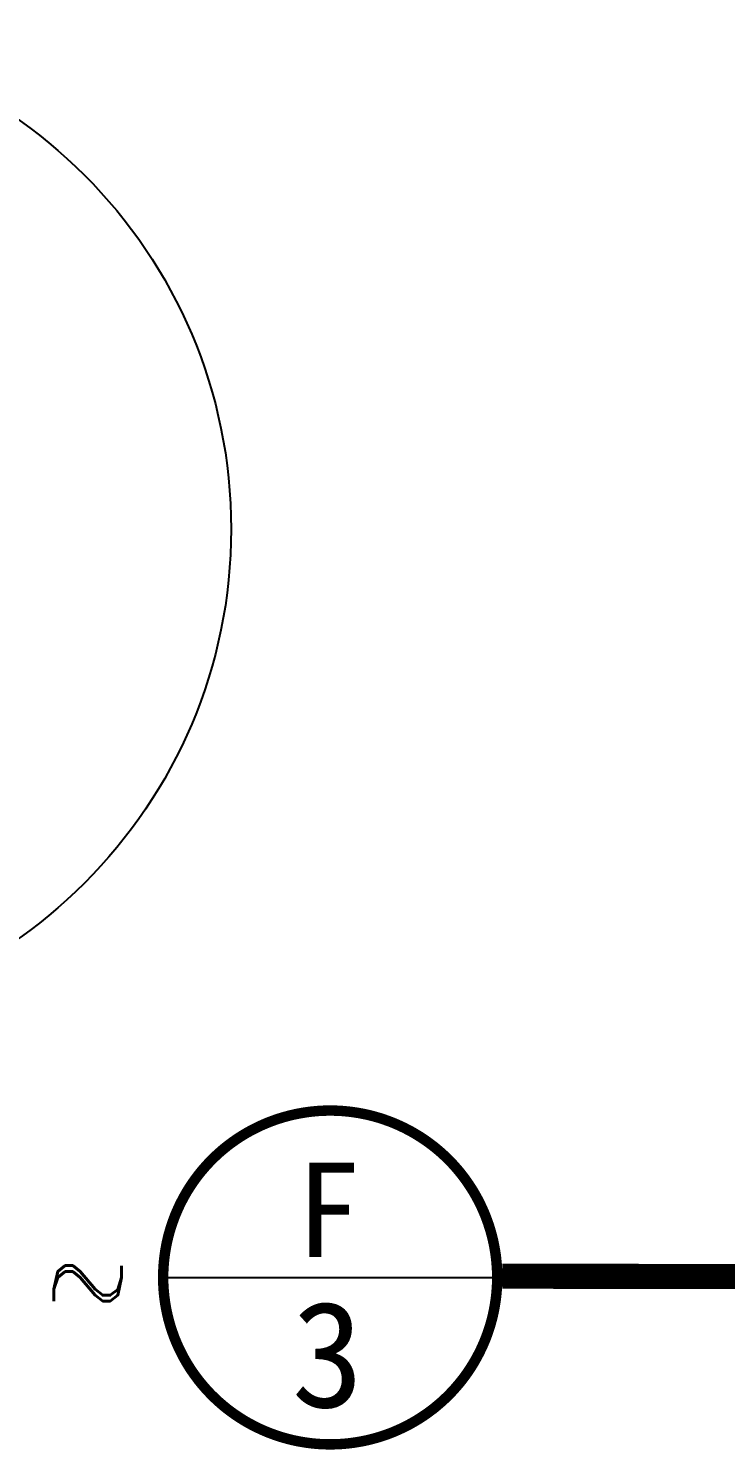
# Model space of a CAD drawing. Extents: x 1885024 to 3176456, y 18406040 to 18858640.
# Drawn here: x 2462400 to 2464070, y 18666671 to 18670077 of the extents above; entities that cross this region are included whole.
import ezdxf

# ---------------------------------------------------------------- set-up
doc = ezdxf.new("R2010")
doc.units = 0
doc.header["$LTSCALE"] = 1000
doc.header["$MEASUREMENT"] = 0
doc.linetypes.add('DASHDOT', pattern=[1, 0.5, -0.25, 0, -0.25])
for name, color, linetype in [('-热水', 6, 'DASHDOT'), ('DIM_SYMB', 165, 'Continuous'), ('PUB_TEXT', 7, 'Continuous'), ('水-标注-出户-消防', 7, 'Continuous')]:
    doc.layers.add(name, color=color, linetype=linetype)
doc.styles.add('_IAEC_DYNINPUT', font='')
doc.styles.add('_TCH_DIM', font='SIMPLEX', dxfattribs={"bigfont": 'GBCBIG'})
doc.styles.get('_IAEC_DYNINPUT').set_extended_font_data('宋体')

# ---------------------------------------------------------------- blocks, each defined once
blk = doc.blocks.new('32555')
at = {"layer": '-热水', "color": 4, "ltscale": 0.5, "const_width": 60}
blk.add_lwpolyline([(7562484.6, 348313.3), (7558866.4, 348314.8)], dxfattribs=at)
at = {"layer": '水-标注-出户-消防', "lineweight": 25}
blk.add_line((7558066.4, 348312), (7558841.4, 348312), dxfattribs=at)
at = {"layer": '水-标注-出户-消防', "lineweight": 0, "extrusion": (0, 0, -1)}
for points in [[(-7558319.6, 348702), (-7558326.4, 348704.3), (-7558327.7, 348678.4), (-7558334.1, 348680.5)], [(-7558326.4, 348704.3), (-7558333.3, 348706.5), (-7558334.1, 348680.5), (-7558340.6, 348682.6)], [(-7558333.3, 348706.5), (-7558340.2, 348708.5), (-7558340.6, 348682.6), (-7558347.1, 348684.5)], [(-7558340.2, 348708.5), (-7558347.1, 348710.4), (-7558347.1, 348684.5), (-7558353.6, 348686.3)], [(-7558347.1, 348710.4), (-7558354.1, 348712.2), (-7558353.6, 348686.3), (-7558360.1, 348688)], [(-7558354.1, 348712.2), (-7558361.1, 348713.9), (-7558360.1, 348688), (-7558366.7, 348689.6)], [(-7558361.1, 348713.9), (-7558368.1, 348715.5), (-7558366.7, 348689.6), (-7558373.3, 348691)], [(-7558368.1, 348715.5), (-7558375.2, 348716.9), (-7558373.3, 348691), (-7558380, 348692.4)], [(-7558375.2, 348716.9), (-7558382.3, 348718.2), (-7558380, 348692.4), (-7558386.6, 348693.6)], [(-7558382.3, 348718.2), (-7558389.4, 348719.4), (-7558386.6, 348693.6), (-7558393.3, 348694.7)], [(-7558389.4, 348719.4), (-7558396.5, 348720.5), (-7558393.3, 348694.7), (-7558400, 348695.7)], [(-7558396.5, 348720.5), (-7558403.6, 348721.4), (-7558400, 348695.7), (-7558406.7, 348696.6)], [(-7558403.6, 348721.4), (-7558410.8, 348722.2), (-7558406.7, 348696.6), (-7558413.4, 348697.4)], [(-7558410.8, 348722.2), (-7558417.9, 348722.9), (-7558413.4, 348697.4), (-7558420.1, 348698)], [(-7558417.9, 348722.9), (-7558425.1, 348723.5), (-7558420.1, 348698), (-7558426.9, 348698.6)], [(-7558425.1, 348723.5), (-7558432.3, 348723.9), (-7558426.9, 348698.6), (-7558433.6, 348699)], [(-7558432.3, 348723.9), (-7558439.5, 348724.3), (-7558433.6, 348699), (-7558440.4, 348699.3)], [(-7558439.5, 348724.3), (-7558446.7, 348724.4), (-7558440.4, 348699.3), (-7558447.1, 348699.4)], [(-7558446.7, 348724.4), (-7558453.9, 348724.5), (-7558447.1, 348699.4), (-7558453.9, 348699.5)], [(-7558241.4, 348665.6), (-7558247.6, 348669.2), (-7558254.3, 348644.2), (-7558260.1, 348647.6)], [(-7558247.6, 348669.2), (-7558253.9, 348672.8), (-7558260.1, 348647.6), (-7558266, 348650.9)], [(-7558253.9, 348672.8), (-7558260.2, 348676.2), (-7558266, 348650.9), (-7558272, 348654.1)], [(-7558260.2, 348676.2), (-7558266.6, 348679.5), (-7558272, 348654.1), (-7558278, 348657.3)], [(-7558266.6, 348679.5), (-7558273.1, 348682.8), (-7558278, 348657.3), (-7558284, 348660.3)], [(-7558273.1, 348682.8), (-7558279.6, 348685.9), (-7558284, 348660.3), (-7558290.1, 348663.2)], [(-7558279.6, 348685.9), (-7558286.1, 348688.8), (-7558290.1, 348663.2), (-7558296.3, 348666)], [(-7558286.1, 348688.8), (-7558292.7, 348691.7), (-7558296.3, 348666), (-7558302.5, 348668.7)], [(-7558292.7, 348691.7), (-7558299.4, 348694.5), (-7558302.5, 348668.7), (-7558308.7, 348671.3)], [(-7558299.4, 348694.5), (-7558306.1, 348697.1), (-7558308.7, 348671.3), (-7558315, 348673.8)], [(-7558306.1, 348697.1), (-7558312.8, 348699.6), (-7558315, 348673.8), (-7558321.4, 348676.1)], [(-7558312.8, 348699.6), (-7558319.6, 348702), (-7558321.4, 348676.1), (-7558327.7, 348678.4)], [(-7558194.3, 348632.6), (-7558199.9, 348637.1), (-7558210, 348613.1), (-7558215.3, 348617.4)], [(-7558199.9, 348637.1), (-7558205.6, 348641.4), (-7558215.3, 348617.4), (-7558220.7, 348621.5)], [(-7558205.6, 348641.4), (-7558211.4, 348645.7), (-7558220.7, 348621.5), (-7558226.1, 348625.5)], [(-7558211.4, 348645.7), (-7558217.3, 348649.9), (-7558226.1, 348625.5), (-7558231.6, 348629.4)], [(-7558217.3, 348649.9), (-7558223.2, 348654), (-7558231.6, 348629.4), (-7558237.2, 348633.3)], [(-7558223.2, 348654), (-7558229.2, 348658), (-7558237.2, 348633.3), (-7558242.8, 348637)], [(-7558229.2, 348658), (-7558235.3, 348661.8), (-7558242.8, 348637), (-7558248.5, 348640.6)], [(-7558235.3, 348661.8), (-7558241.4, 348665.6), (-7558248.5, 348640.6), (-7558254.3, 348644.2)], [(-7558162.2, 348603.7), (-7558167.3, 348608.7), (-7558179.9, 348586), (-7558184.7, 348590.7)], [(-7558167.3, 348608.7), (-7558172.6, 348613.7), (-7558184.7, 348590.7), (-7558189.6, 348595.4)], [(-7558172.6, 348613.7), (-7558177.9, 348618.5), (-7558189.6, 348595.4), (-7558194.6, 348600)], [(-7558177.9, 348618.5), (-7558183.3, 348623.3), (-7558194.6, 348600), (-7558199.7, 348604.5)], [(-7558183.3, 348623.3), (-7558188.7, 348628), (-7558199.7, 348604.5), (-7558204.8, 348608.8)], [(-7558188.7, 348628), (-7558194.3, 348632.6), (-7558204.8, 348608.8), (-7558210, 348613.1)], [(-7558041.5, 348304.8), (-7558041.4, 348312), (-7558066.5, 348305.2), (-7558066.4, 348312)], [(-7558041.6, 348297.6), (-7558041.5, 348304.8), (-7558066.6, 348298.5), (-7558066.5, 348305.2)], [(-7558042, 348290.4), (-7558041.6, 348297.6), (-7558066.9, 348291.7), (-7558066.6, 348298.5)], [(-7558866.1, 348297.6), (-7558865.8, 348290.4), (-7558841.2, 348298.5), (-7558840.9, 348291.7)], [(-7558866.3, 348304.8), (-7558866.1, 348297.6), (-7558841.3, 348305.2), (-7558841.2, 348298.5)], [(-7558866.4, 348312), (-7558866.3, 348304.8), (-7558841.4, 348312), (-7558841.3, 348305.2)], [(-7558042.4, 348283.2), (-7558042, 348290.4), (-7558067.3, 348285), (-7558066.9, 348291.7)], [(-7558043, 348276.1), (-7558042.4, 348283.2), (-7558067.9, 348278.2), (-7558067.3, 348285)], [(-7558043.7, 348268.9), (-7558043, 348276.1), (-7558068.5, 348271.5), (-7558067.9, 348278.2)], [(-7558044.5, 348261.7), (-7558043.7, 348268.9), (-7558069.3, 348264.8), (-7558068.5, 348271.5)], [(-7558045.4, 348254.6), (-7558044.5, 348261.7), (-7558070.2, 348258.1), (-7558069.3, 348264.8)], [(-7558863.3, 348261.7), (-7558862.4, 348254.6), (-7558838.5, 348264.8), (-7558837.6, 348258.1)], [(-7558864.1, 348268.9), (-7558863.3, 348261.7), (-7558839.3, 348271.5), (-7558838.5, 348264.8)], [(-7558864.8, 348276.1), (-7558864.1, 348268.9), (-7558839.9, 348278.2), (-7558839.3, 348271.5)], [(-7558865.4, 348283.2), (-7558864.8, 348276.1), (-7558840.4, 348285), (-7558839.9, 348278.2)], [(-7558865.8, 348290.4), (-7558865.4, 348283.2), (-7558840.9, 348291.7), (-7558840.4, 348285)], [(-7558046.5, 348247.5), (-7558045.4, 348254.6), (-7558071.2, 348251.4), (-7558070.2, 348258.1)], [(-7558047.7, 348240.4), (-7558046.5, 348247.5), (-7558072.3, 348244.7), (-7558071.2, 348251.4)], [(-7558049, 348233.3), (-7558047.7, 348240.4), (-7558073.5, 348238.1), (-7558072.3, 348244.7)], [(-7558050.4, 348226.2), (-7558049, 348233.3), (-7558074.9, 348231.4), (-7558073.5, 348238.1)], [(-7558052, 348219.2), (-7558050.4, 348226.2), (-7558076.3, 348224.8), (-7558074.9, 348231.4)], [(-7558857.4, 348226.2), (-7558855.8, 348219.2), (-7558832.9, 348231.4), (-7558831.5, 348224.8)], [(-7558858.8, 348233.3), (-7558857.4, 348226.2), (-7558834.3, 348238.1), (-7558832.9, 348231.4)], [(-7558860.1, 348240.4), (-7558858.8, 348233.3), (-7558835.5, 348244.7), (-7558834.3, 348238.1)], [(-7558861.3, 348247.5), (-7558860.1, 348240.4), (-7558836.6, 348251.4), (-7558835.5, 348244.7)], [(-7558862.4, 348254.6), (-7558861.3, 348247.5), (-7558837.6, 348258.1), (-7558836.6, 348251.4)], [(-7558053.6, 348212.2), (-7558052, 348219.2), (-7558077.9, 348218.3), (-7558076.3, 348224.8)], [(-7558055.4, 348205.2), (-7558053.6, 348212.2), (-7558079.6, 348211.7), (-7558077.9, 348218.3)], [(-7558057.4, 348198.3), (-7558055.4, 348205.2), (-7558081.4, 348205.2), (-7558079.6, 348211.7)], [(-7558059.4, 348191.4), (-7558057.4, 348198.3), (-7558083.3, 348198.7), (-7558081.4, 348205.2)], [(-7558061.6, 348184.5), (-7558059.4, 348191.4), (-7558085.4, 348192.3), (-7558083.3, 348198.7)], [(-7558063.9, 348177.7), (-7558061.6, 348184.5), (-7558087.5, 348185.8), (-7558085.4, 348192.3)], [(-7558846.2, 348184.5), (-7558843.9, 348177.7), (-7558822.4, 348192.3), (-7558820.3, 348185.8)], [(-7558848.4, 348191.4), (-7558846.2, 348184.5), (-7558824.5, 348198.7), (-7558822.4, 348192.3)], [(-7558850.4, 348198.3), (-7558848.4, 348191.4), (-7558826.4, 348205.2), (-7558824.5, 348198.7)], [(-7558852.3, 348205.2), (-7558850.4, 348198.3), (-7558828.2, 348211.7), (-7558826.4, 348205.2)], [(-7558854.1, 348212.2), (-7558852.3, 348205.2), (-7558829.9, 348218.3), (-7558828.2, 348211.7)], [(-7558855.8, 348219.2), (-7558854.1, 348212.2), (-7558831.5, 348224.8), (-7558829.9, 348218.3)], [(-7558066.3, 348170.9), (-7558063.9, 348177.7), (-7558089.8, 348179.5), (-7558087.5, 348185.8)], [(-7558068.8, 348164.2), (-7558066.3, 348170.9), (-7558092.1, 348173.1), (-7558089.8, 348179.5)], [(-7558071.4, 348157.5), (-7558068.8, 348164.2), (-7558094.6, 348166.8), (-7558092.1, 348173.1)], [(-7558074.2, 348150.8), (-7558071.4, 348157.5), (-7558097.2, 348160.6), (-7558094.6, 348166.8)], [(-7558077.1, 348144.2), (-7558074.2, 348150.8), (-7558099.9, 348154.4), (-7558097.2, 348160.6)], [(-7558833.6, 348150.8), (-7558830.7, 348144.2), (-7558810.6, 348160.6), (-7558807.9, 348154.4)], [(-7558836.4, 348157.5), (-7558833.6, 348150.8), (-7558813.2, 348166.8), (-7558810.6, 348160.6)], [(-7558839, 348164.2), (-7558836.4, 348157.5), (-7558815.7, 348173.1), (-7558813.2, 348166.8)], [(-7558841.5, 348170.9), (-7558839, 348164.2), (-7558818, 348179.5), (-7558815.7, 348173.1)], [(-7558843.9, 348177.7), (-7558841.5, 348170.9), (-7558820.3, 348185.8), (-7558818, 348179.5)], [(-7558080, 348137.7), (-7558077.1, 348144.2), (-7558102.7, 348148.2), (-7558099.9, 348154.4)], [(-7558083.1, 348131.2), (-7558080, 348137.7), (-7558105.6, 348142.1), (-7558102.7, 348148.2)], [(-7558086.4, 348124.7), (-7558083.1, 348131.2), (-7558108.6, 348136.1), (-7558105.6, 348142.1)], [(-7558089.7, 348118.3), (-7558086.4, 348124.7), (-7558111.8, 348130.1), (-7558108.6, 348136.1)], [(-7558093.1, 348112), (-7558089.7, 348118.3), (-7558115, 348124.1), (-7558111.8, 348130.1)], [(-7558096.7, 348105.8), (-7558093.1, 348112), (-7558118.3, 348118.3), (-7558115, 348124.1)], [(-7558814.7, 348112), (-7558811.1, 348105.8), (-7558792.8, 348124.1), (-7558789.5, 348118.3)], [(-7558818.1, 348118.3), (-7558814.7, 348112), (-7558796, 348130.1), (-7558792.8, 348124.1)], [(-7558821.4, 348124.7), (-7558818.1, 348118.3), (-7558799.2, 348136.1), (-7558796, 348130.1)], [(-7558824.6, 348131.2), (-7558821.4, 348124.7), (-7558802.2, 348142.1), (-7558799.2, 348136.1)], [(-7558827.7, 348137.7), (-7558824.6, 348131.2), (-7558805.1, 348148.2), (-7558802.2, 348142.1)], [(-7558830.7, 348144.2), (-7558827.7, 348137.7), (-7558807.9, 348154.4), (-7558805.1, 348148.2)], [(-7558100.3, 348099.5), (-7558096.7, 348105.8), (-7558121.7, 348112.4), (-7558118.3, 348118.3)], [(-7558104.1, 348093.4), (-7558100.3, 348099.5), (-7558125.3, 348106.7), (-7558121.7, 348112.4)], [(-7558107.9, 348087.3), (-7558104.1, 348093.4), (-7558128.9, 348101), (-7558125.3, 348106.7)], [(-7558111.9, 348081.3), (-7558107.9, 348087.3), (-7558132.6, 348095.3), (-7558128.9, 348101)], [(-7558116, 348075.4), (-7558111.9, 348081.3), (-7558136.5, 348089.7), (-7558132.6, 348095.3)], [(-7558120.2, 348069.5), (-7558116, 348075.4), (-7558140.4, 348084.2), (-7558136.5, 348089.7)], [(-7558791.8, 348075.4), (-7558787.6, 348069.5), (-7558771.3, 348089.7), (-7558767.4, 348084.2)], [(-7558795.9, 348081.3), (-7558791.8, 348075.4), (-7558775.1, 348095.3), (-7558771.3, 348089.7)], [(-7558799.8, 348087.3), (-7558795.9, 348081.3), (-7558778.9, 348101), (-7558775.1, 348095.3)], [(-7558803.7, 348093.4), (-7558799.8, 348087.3), (-7558782.5, 348106.7), (-7558778.9, 348101)], [(-7558807.5, 348099.5), (-7558803.7, 348093.4), (-7558786, 348112.4), (-7558782.5, 348106.7)], [(-7558811.1, 348105.8), (-7558807.5, 348099.5), (-7558789.5, 348118.3), (-7558786, 348112.4)], [(-7558124.5, 348063.8), (-7558120.2, 348069.5), (-7558144.4, 348078.8), (-7558140.4, 348084.2)], [(-7558128.8, 348058), (-7558124.5, 348063.8), (-7558148.5, 348073.4), (-7558144.4, 348078.8)], [(-7558133.3, 348052.4), (-7558128.8, 348058), (-7558152.7, 348068.1), (-7558148.5, 348073.4)], [(-7558137.9, 348046.9), (-7558133.3, 348052.4), (-7558157.1, 348062.9), (-7558152.7, 348068.1)], [(-7558142.6, 348041.4), (-7558137.9, 348046.9), (-7558161.4, 348057.8), (-7558157.1, 348062.9)], [(-7558147.3, 348036), (-7558142.6, 348041.4), (-7558165.9, 348052.7), (-7558161.4, 348057.8)], [(-7558765.2, 348041.4), (-7558760.4, 348036), (-7558746.3, 348057.8), (-7558741.9, 348052.7)], [(-7558769.9, 348046.9), (-7558765.2, 348041.4), (-7558750.7, 348062.9), (-7558746.3, 348057.8)], [(-7558774.5, 348052.4), (-7558769.9, 348046.9), (-7558755, 348068.1), (-7558750.7, 348062.9)], [(-7558778.9, 348058), (-7558774.5, 348052.4), (-7558759.2, 348073.4), (-7558755, 348068.1)], [(-7558783.3, 348063.8), (-7558778.9, 348058), (-7558763.4, 348078.8), (-7558759.2, 348073.4)], [(-7558787.6, 348069.5), (-7558783.3, 348063.8), (-7558767.4, 348084.2), (-7558763.4, 348078.8)], [(-7558152.2, 348030.7), (-7558147.3, 348036), (-7558170.5, 348047.7), (-7558165.9, 348052.7)], [(-7558157.2, 348025.5), (-7558152.2, 348030.7), (-7558175.1, 348042.8), (-7558170.5, 348047.7)], [(-7558162.2, 348020.3), (-7558157.2, 348025.5), (-7558179.9, 348038), (-7558175.1, 348042.8)], [(-7558167.3, 348015.3), (-7558162.2, 348020.3), (-7558184.7, 348033.3), (-7558179.9, 348038)], [(-7558172.6, 348010.3), (-7558167.3, 348015.3), (-7558189.6, 348028.6), (-7558184.7, 348033.3)], [(-7558177.9, 348005.5), (-7558172.6, 348010.3), (-7558194.6, 348024), (-7558189.6, 348028.6)], [(-7558183.3, 348000.7), (-7558177.9, 348005.5), (-7558199.7, 348019.6), (-7558194.6, 348024)], [(-7558750.6, 348025.5), (-7558745.6, 348020.3), (-7558732.6, 348042.8), (-7558727.9, 348038)], [(-7558755.6, 348030.7), (-7558750.6, 348025.5), (-7558737.3, 348047.7), (-7558732.6, 348042.8)], [(-7558760.4, 348036), (-7558755.6, 348030.7), (-7558741.9, 348052.7), (-7558737.3, 348047.7)], [(-7558188.7, 347996), (-7558183.3, 348000.7), (-7558204.8, 348015.2), (-7558199.7, 348019.6)], [(-7558194.3, 347991.4), (-7558188.7, 347996), (-7558210, 348010.9), (-7558204.8, 348015.2)], [(-7558199.9, 347986.9), (-7558194.3, 347991.4), (-7558215.3, 348006.6), (-7558210, 348010.9)], [(-7558205.6, 347982.6), (-7558199.9, 347986.9), (-7558220.7, 348002.5), (-7558215.3, 348006.6)], [(-7558211.4, 347978.3), (-7558205.6, 347982.6), (-7558226.1, 347998.5), (-7558220.7, 348002.5)], [(-7558217.3, 347974.1), (-7558211.4, 347978.3), (-7558231.6, 347994.6), (-7558226.1, 347998.5)], [(-7558223.2, 347970), (-7558217.3, 347974.1), (-7558237.2, 347990.8), (-7558231.6, 347994.6)], [(-7558229.2, 347966.1), (-7558223.2, 347970), (-7558242.8, 347987), (-7558237.2, 347990.8)], [(-7558235.3, 347962.2), (-7558229.2, 347966.1), (-7558248.5, 347983.4), (-7558242.8, 347987)], [(-7558241.4, 347958.4), (-7558235.3, 347962.2), (-7558254.3, 347979.8), (-7558248.5, 347983.4)], [(-7558247.6, 347954.8), (-7558241.4, 347958.4), (-7558260.1, 347976.4), (-7558254.3, 347979.8)], [(-7558253.9, 347951.2), (-7558247.6, 347954.8), (-7558266, 347973.1), (-7558260.1, 347976.4)], [(-7558260.2, 347947.8), (-7558253.9, 347951.2), (-7558272, 347969.9), (-7558266, 347973.1)], [(-7558266.6, 347944.5), (-7558260.2, 347947.8), (-7558278, 347966.7), (-7558272, 347969.9)], [(-7558273.1, 347941.2), (-7558266.6, 347944.5), (-7558284, 347963.7), (-7558278, 347966.7)], [(-7558279.6, 347938.2), (-7558273.1, 347941.2), (-7558290.1, 347960.8), (-7558284, 347963.7)], [(-7558286.1, 347935.2), (-7558279.6, 347938.2), (-7558296.3, 347958), (-7558290.1, 347960.8)], [(-7558292.7, 347932.3), (-7558286.1, 347935.2), (-7558302.5, 347955.3), (-7558296.3, 347958)], [(-7558299.4, 347929.5), (-7558292.7, 347932.3), (-7558308.7, 347952.7), (-7558302.5, 347955.3)], [(-7558306.1, 347926.9), (-7558299.4, 347929.5), (-7558315, 347950.2), (-7558308.7, 347952.7)], [(-7558312.8, 347924.4), (-7558306.1, 347926.9), (-7558321.4, 347947.9), (-7558315, 347950.2)], [(-7558319.6, 347922), (-7558312.8, 347924.4), (-7558327.7, 347945.6), (-7558321.4, 347947.9)], [(-7558326.4, 347919.7), (-7558319.6, 347922), (-7558334.1, 347943.5), (-7558327.7, 347945.6)], [(-7558333.3, 347917.5), (-7558326.4, 347919.7), (-7558340.6, 347941.4), (-7558334.1, 347943.5)], [(-7558340.2, 347915.5), (-7558333.3, 347917.5), (-7558347.1, 347939.5), (-7558340.6, 347941.4)], [(-7558347.1, 347913.6), (-7558340.2, 347915.5), (-7558353.6, 347937.7), (-7558347.1, 347939.5)], [(-7558354.1, 347911.8), (-7558347.1, 347913.6), (-7558360.1, 347936), (-7558353.6, 347937.7)], [(-7558361.1, 347910.1), (-7558354.1, 347911.8), (-7558366.7, 347934.4), (-7558360.1, 347936)], [(-7558368.1, 347908.5), (-7558361.1, 347910.1), (-7558373.3, 347933), (-7558366.7, 347934.4)], [(-7558375.2, 347907.1), (-7558368.1, 347908.5), (-7558380, 347931.6), (-7558373.3, 347933)], [(-7558382.3, 347905.8), (-7558375.2, 347907.1), (-7558386.6, 347930.4), (-7558380, 347931.6)], [(-7558389.4, 347904.6), (-7558382.3, 347905.8), (-7558393.3, 347929.3), (-7558386.6, 347930.4)], [(-7558396.5, 347903.5), (-7558389.4, 347904.6), (-7558400, 347928.3), (-7558393.3, 347929.3)], [(-7558403.6, 347902.6), (-7558396.5, 347903.5), (-7558406.7, 347927.4), (-7558400, 347928.3)], [(-7558410.8, 347901.8), (-7558403.6, 347902.6), (-7558413.4, 347926.6), (-7558406.7, 347927.4)], [(-7558417.9, 347901.1), (-7558410.8, 347901.8), (-7558420.1, 347926), (-7558413.4, 347926.6)], [(-7558425.1, 347900.5), (-7558417.9, 347901.1), (-7558426.9, 347925.4), (-7558420.1, 347926)], [(-7558432.3, 347900.1), (-7558425.1, 347900.5), (-7558433.6, 347925), (-7558426.9, 347925.4)], [(-7558439.5, 347899.8), (-7558432.3, 347900.1), (-7558440.4, 347924.7), (-7558433.6, 347925)], [(-7558446.7, 347899.6), (-7558439.5, 347899.8), (-7558447.1, 347924.6), (-7558440.4, 347924.7)], [(-7558453.9, 347899.5), (-7558446.7, 347899.6), (-7558453.9, 347924.5), (-7558447.1, 347924.6)]]:
    blk.add_solid(points, dxfattribs=at)
at = {"layer": '水-标注-出户-消防', "lineweight": 0}
for points in [[(7558453.9, 348724.5), (7558461.1, 348724.4), (7558453.9, 348699.5), (7558460.7, 348699.4)], [(7558461.1, 348724.4), (7558468.3, 348724.3), (7558460.7, 348699.4), (7558467.4, 348699.3)], [(7558468.3, 348724.3), (7558475.5, 348723.9), (7558467.4, 348699.3), (7558474.2, 348699)], [(7558475.5, 348723.9), (7558482.7, 348723.5), (7558474.2, 348699), (7558480.9, 348698.6)], [(7558482.7, 348723.5), (7558489.8, 348722.9), (7558480.9, 348698.6), (7558487.7, 348698)], [(7558489.8, 348722.9), (7558497, 348722.2), (7558487.7, 348698), (7558494.4, 348697.4)], [(7558497, 348722.2), (7558504.2, 348721.4), (7558494.4, 348697.4), (7558501.1, 348696.6)], [(7558504.2, 348721.4), (7558511.3, 348720.5), (7558501.1, 348696.6), (7558507.8, 348695.7)], [(7558511.3, 348720.5), (7558518.4, 348719.4), (7558507.8, 348695.7), (7558514.5, 348694.7)], [(7558518.4, 348719.4), (7558525.5, 348718.2), (7558514.5, 348694.7), (7558521.2, 348693.6)], [(7558525.5, 348718.2), (7558532.6, 348716.9), (7558521.2, 348693.6), (7558527.8, 348692.4)], [(7558532.6, 348716.9), (7558539.7, 348715.5), (7558527.8, 348692.4), (7558534.5, 348691)], [(7558539.7, 348715.5), (7558546.7, 348713.9), (7558534.5, 348691), (7558541.1, 348689.6)], [(7558546.7, 348713.9), (7558553.7, 348712.2), (7558541.1, 348689.6), (7558547.6, 348688)], [(7558553.7, 348712.2), (7558560.7, 348710.4), (7558547.6, 348688), (7558554.2, 348686.3)], [(7558560.7, 348710.4), (7558567.6, 348708.5), (7558554.2, 348686.3), (7558560.7, 348684.5)], [(7558567.6, 348708.5), (7558574.5, 348706.5), (7558560.7, 348684.5), (7558567.2, 348682.6)], [(7558574.5, 348706.5), (7558581.4, 348704.3), (7558567.2, 348682.6), (7558573.6, 348680.5)], [(7558581.4, 348704.3), (7558588.2, 348702), (7558573.6, 348680.5), (7558580.1, 348678.4)], [(7558588.2, 348702), (7558595, 348699.6), (7558580.1, 348678.4), (7558586.4, 348676.1)], [(7558595, 348699.6), (7558601.7, 348697.1), (7558586.4, 348676.1), (7558592.8, 348673.8)], [(7558601.7, 348697.1), (7558608.4, 348694.5), (7558592.8, 348673.8), (7558599.1, 348671.3)], [(7558608.4, 348694.5), (7558615.1, 348691.7), (7558599.1, 348671.3), (7558605.3, 348668.7)], [(7558615.1, 348691.7), (7558621.7, 348688.8), (7558605.3, 348668.7), (7558611.5, 348666)], [(7558621.7, 348688.8), (7558628.2, 348685.9), (7558611.5, 348666), (7558617.7, 348663.2)], [(7558628.2, 348685.9), (7558634.7, 348682.8), (7558617.7, 348663.2), (7558623.8, 348660.3)], [(7558634.7, 348682.8), (7558641.2, 348679.5), (7558623.8, 348660.3), (7558629.8, 348657.3)], [(7558641.2, 348679.5), (7558647.6, 348676.2), (7558629.8, 348657.3), (7558635.8, 348654.1)], [(7558647.6, 348676.2), (7558653.9, 348672.8), (7558635.8, 348654.1), (7558641.8, 348650.9)], [(7558653.9, 348672.8), (7558660.1, 348669.2), (7558641.8, 348650.9), (7558647.6, 348647.6)], [(7558660.1, 348669.2), (7558666.3, 348665.6), (7558647.6, 348647.6), (7558653.5, 348644.2)], [(7558666.3, 348665.6), (7558672.5, 348661.8), (7558653.5, 348644.2), (7558659.2, 348640.6)], [(7558672.5, 348661.8), (7558678.6, 348658), (7558659.2, 348640.6), (7558664.9, 348637)], [(7558678.6, 348658), (7558684.6, 348654), (7558664.9, 348637), (7558670.6, 348633.3)], [(7558684.6, 348654), (7558690.5, 348649.9), (7558670.6, 348633.3), (7558676.2, 348629.4)], [(7558690.5, 348649.9), (7558696.4, 348645.7), (7558676.2, 348629.4), (7558681.7, 348625.5)], [(7558696.4, 348645.7), (7558702.1, 348641.4), (7558681.7, 348625.5), (7558687.1, 348621.5)], [(7558702.1, 348641.4), (7558707.9, 348637.1), (7558687.1, 348621.5), (7558692.5, 348617.4)], [(7558707.9, 348637.1), (7558713.5, 348632.6), (7558692.5, 348617.4), (7558697.8, 348613.1)], [(7558157.2, 348598.5), (7558162.2, 348603.7), (7558175.1, 348581.2), (7558179.9, 348586)], [(7558713.5, 348632.6), (7558719, 348628), (7558697.8, 348613.1), (7558703, 348608.8)], [(7558719, 348628), (7558724.5, 348623.3), (7558703, 348608.8), (7558708.1, 348604.5)], [(7558724.5, 348623.3), (7558729.9, 348618.5), (7558708.1, 348604.5), (7558713.2, 348600)], [(7558729.9, 348618.5), (7558735.2, 348613.7), (7558713.2, 348600), (7558718.2, 348595.4)], [(7558735.2, 348613.7), (7558740.4, 348608.7), (7558718.2, 348595.4), (7558723.1, 348590.7)], [(7558740.4, 348608.7), (7558745.6, 348603.7), (7558723.1, 348590.7), (7558727.9, 348586)], [(7558745.6, 348603.7), (7558750.6, 348598.5), (7558727.9, 348586), (7558732.6, 348581.2)], [(7558124.5, 348560.3), (7558128.8, 348566), (7558144.4, 348545.2), (7558148.5, 348550.6)], [(7558128.8, 348566), (7558133.3, 348571.6), (7558148.5, 348550.6), (7558152.7, 348555.9)], [(7558133.3, 348571.6), (7558137.9, 348577.2), (7558152.7, 348555.9), (7558157.1, 348561.1)], [(7558137.9, 348577.2), (7558142.6, 348582.6), (7558157.1, 348561.1), (7558161.4, 348566.2)], [(7558142.6, 348582.6), (7558147.3, 348588), (7558161.4, 348566.2), (7558165.9, 348571.3)], [(7558147.3, 348588), (7558152.2, 348593.3), (7558165.9, 348571.3), (7558170.5, 348576.3)], [(7558152.2, 348593.3), (7558157.2, 348598.5), (7558170.5, 348576.3), (7558175.1, 348581.2)], [(7558750.6, 348598.5), (7558755.6, 348593.3), (7558732.6, 348581.2), (7558737.3, 348576.3)], [(7558755.6, 348593.3), (7558760.4, 348588), (7558737.3, 348576.3), (7558741.9, 348571.3)], [(7558760.4, 348588), (7558765.2, 348582.6), (7558741.9, 348571.3), (7558746.3, 348566.2)], [(7558765.2, 348582.6), (7558769.9, 348577.2), (7558746.3, 348566.2), (7558750.7, 348561.1)], [(7558769.9, 348577.2), (7558774.5, 348571.6), (7558750.7, 348561.1), (7558755, 348555.9)], [(7558774.5, 348571.6), (7558778.9, 348566), (7558755, 348555.9), (7558759.2, 348550.6)], [(7558778.9, 348566), (7558783.3, 348560.3), (7558759.2, 348550.6), (7558763.4, 348545.2)], [(7558104.1, 348530.6), (7558107.9, 348536.7), (7558125.3, 348517.3), (7558128.9, 348523)], [(7558107.9, 348536.7), (7558111.9, 348542.7), (7558128.9, 348523), (7558132.6, 348528.7)], [(7558111.9, 348542.7), (7558116, 348548.6), (7558132.6, 348528.7), (7558136.5, 348534.3)], [(7558116, 348548.6), (7558120.2, 348554.5), (7558136.5, 348534.3), (7558140.4, 348539.8)], [(7558120.2, 348554.5), (7558124.5, 348560.3), (7558140.4, 348539.8), (7558144.4, 348545.2)], [(7558783.3, 348560.3), (7558787.6, 348554.5), (7558763.4, 348545.2), (7558767.4, 348539.8)], [(7558787.6, 348554.5), (7558791.8, 348548.6), (7558767.4, 348539.8), (7558771.3, 348534.3)], [(7558791.8, 348548.6), (7558795.9, 348542.7), (7558771.3, 348534.3), (7558775.1, 348528.7)], [(7558795.9, 348542.7), (7558799.8, 348536.7), (7558775.1, 348528.7), (7558778.9, 348523)], [(7558799.8, 348536.7), (7558803.7, 348530.6), (7558778.9, 348523), (7558782.5, 348517.3)], [(7558083.1, 348492.8), (7558086.4, 348499.3), (7558105.6, 348481.9), (7558108.6, 348487.9)], [(7558086.4, 348499.3), (7558089.7, 348505.7), (7558108.6, 348487.9), (7558111.8, 348493.9)], [(7558089.7, 348505.7), (7558093.1, 348512), (7558111.8, 348493.9), (7558115, 348499.9)], [(7558093.1, 348512), (7558096.7, 348518.3), (7558115, 348499.9), (7558118.3, 348505.8)], [(7558096.7, 348518.3), (7558100.3, 348524.5), (7558118.3, 348505.8), (7558121.7, 348511.6)], [(7558100.3, 348524.5), (7558104.1, 348530.6), (7558121.7, 348511.6), (7558125.3, 348517.3)], [(7558803.7, 348530.6), (7558807.5, 348524.5), (7558782.5, 348517.3), (7558786, 348511.6)], [(7558807.5, 348524.5), (7558811.1, 348518.3), (7558786, 348511.6), (7558789.5, 348505.8)], [(7558811.1, 348518.3), (7558814.7, 348512), (7558789.5, 348505.8), (7558792.8, 348499.9)], [(7558814.7, 348512), (7558818.1, 348505.7), (7558792.8, 348499.9), (7558796, 348493.9)], [(7558818.1, 348505.7), (7558821.4, 348499.3), (7558796, 348493.9), (7558799.2, 348487.9)], [(7558821.4, 348499.3), (7558824.6, 348492.8), (7558799.2, 348487.9), (7558802.2, 348481.9)], [(7558068.8, 348459.8), (7558071.4, 348466.5), (7558092.1, 348450.9), (7558094.6, 348457.2)], [(7558071.4, 348466.5), (7558074.2, 348473.2), (7558094.6, 348457.2), (7558097.2, 348463.4)], [(7558074.2, 348473.2), (7558077.1, 348479.8), (7558097.2, 348463.4), (7558099.9, 348469.6)], [(7558077.1, 348479.8), (7558080, 348486.3), (7558099.9, 348469.6), (7558102.7, 348475.8)], [(7558080, 348486.3), (7558083.1, 348492.8), (7558102.7, 348475.8), (7558105.6, 348481.9)], [(7558824.6, 348492.8), (7558827.7, 348486.3), (7558802.2, 348481.9), (7558805.1, 348475.8)], [(7558827.7, 348486.3), (7558830.7, 348479.8), (7558805.1, 348475.8), (7558807.9, 348469.6)], [(7558830.7, 348479.8), (7558833.6, 348473.2), (7558807.9, 348469.6), (7558810.6, 348463.4)], [(7558833.6, 348473.2), (7558836.4, 348466.5), (7558810.6, 348463.4), (7558813.2, 348457.2)], [(7558836.4, 348466.5), (7558839, 348459.8), (7558813.2, 348457.2), (7558815.7, 348450.9)], [(7558057.4, 348425.7), (7558059.4, 348432.6), (7558081.4, 348418.8), (7558083.3, 348425.3)], [(7558059.4, 348432.6), (7558061.6, 348439.5), (7558083.3, 348425.3), (7558085.4, 348431.7)], [(7558061.6, 348439.5), (7558063.9, 348446.3), (7558085.4, 348431.7), (7558087.5, 348438.2)], [(7558063.9, 348446.3), (7558066.3, 348453.1), (7558087.5, 348438.2), (7558089.8, 348444.5)], [(7558066.3, 348453.1), (7558068.8, 348459.8), (7558089.8, 348444.5), (7558092.1, 348450.9)], [(7558839, 348459.8), (7558841.5, 348453.1), (7558815.7, 348450.9), (7558818, 348444.5)], [(7558841.5, 348453.1), (7558843.9, 348446.3), (7558818, 348444.5), (7558820.3, 348438.2)], [(7558843.9, 348446.3), (7558846.2, 348439.5), (7558820.3, 348438.2), (7558822.4, 348431.7)], [(7558846.2, 348439.5), (7558848.4, 348432.6), (7558822.4, 348431.7), (7558824.5, 348425.3)], [(7558848.4, 348432.6), (7558850.4, 348425.7), (7558824.5, 348425.3), (7558826.4, 348418.8)], [(7558049, 348390.7), (7558050.4, 348397.8), (7558073.5, 348385.9), (7558074.9, 348392.6)], [(7558050.4, 348397.8), (7558052, 348404.8), (7558074.9, 348392.6), (7558076.3, 348399.2)], [(7558052, 348404.8), (7558053.6, 348411.8), (7558076.3, 348399.2), (7558077.9, 348405.7)], [(7558053.6, 348411.8), (7558055.4, 348418.8), (7558077.9, 348405.7), (7558079.6, 348412.3)], [(7558055.4, 348418.8), (7558057.4, 348425.7), (7558079.6, 348412.3), (7558081.4, 348418.8)], [(7558850.4, 348425.7), (7558852.3, 348418.8), (7558826.4, 348418.8), (7558828.2, 348412.3)], [(7558852.3, 348418.8), (7558854.1, 348411.8), (7558828.2, 348412.3), (7558829.9, 348405.7)], [(7558854.1, 348411.8), (7558855.8, 348404.8), (7558829.9, 348405.7), (7558831.5, 348399.2)], [(7558855.8, 348404.8), (7558857.4, 348397.8), (7558831.5, 348399.2), (7558832.9, 348392.6)], [(7558857.4, 348397.8), (7558858.8, 348390.7), (7558832.9, 348392.6), (7558834.3, 348385.9)], [(7558043.7, 348355.1), (7558044.5, 348362.3), (7558068.5, 348352.5), (7558069.3, 348359.2)], [(7558044.5, 348362.3), (7558045.4, 348369.4), (7558069.3, 348359.2), (7558070.2, 348365.9)], [(7558045.4, 348369.4), (7558046.5, 348376.5), (7558070.2, 348365.9), (7558071.2, 348372.6)], [(7558046.5, 348376.5), (7558047.7, 348383.6), (7558071.2, 348372.6), (7558072.3, 348379.3)], [(7558047.7, 348383.6), (7558049, 348390.7), (7558072.3, 348379.3), (7558073.5, 348385.9)], [(7558858.8, 348390.7), (7558860.1, 348383.6), (7558834.3, 348385.9), (7558835.5, 348379.3)], [(7558860.1, 348383.6), (7558861.3, 348376.5), (7558835.5, 348379.3), (7558836.6, 348372.6)], [(7558861.3, 348376.5), (7558862.4, 348369.4), (7558836.6, 348372.6), (7558837.6, 348365.9)], [(7558862.4, 348369.4), (7558863.3, 348362.3), (7558837.6, 348365.9), (7558838.5, 348359.2)], [(7558863.3, 348362.3), (7558864.1, 348355.1), (7558838.5, 348359.2), (7558839.3, 348352.5)], [(7558041.6, 348326.4), (7558042, 348333.6), (7558066.6, 348325.5), (7558066.9, 348332.3)], [(7558042, 348333.6), (7558042.4, 348340.8), (7558066.9, 348332.3), (7558067.3, 348339)], [(7558042.4, 348340.8), (7558043, 348348), (7558067.3, 348339), (7558067.9, 348345.8)], [(7558043, 348348), (7558043.7, 348355.1), (7558067.9, 348345.8), (7558068.5, 348352.5)], [(7558864.1, 348355.1), (7558864.8, 348348), (7558839.3, 348352.5), (7558839.9, 348345.8)], [(7558864.8, 348348), (7558865.4, 348340.8), (7558839.9, 348345.8), (7558840.4, 348339)], [(7558865.4, 348340.8), (7558865.8, 348333.6), (7558840.4, 348339), (7558840.9, 348332.3)], [(7558865.8, 348333.6), (7558866.1, 348326.4), (7558840.9, 348332.3), (7558841.2, 348325.5)], [(7558041.4, 348312), (7558041.5, 348319.2), (7558066.4, 348312), (7558066.5, 348318.8)], [(7558041.5, 348319.2), (7558041.6, 348326.4), (7558066.5, 348318.8), (7558066.6, 348325.5)], [(7558866.1, 348326.4), (7558866.3, 348319.2), (7558841.2, 348325.5), (7558841.3, 348318.8)], [(7558866.3, 348319.2), (7558866.4, 348312), (7558841.3, 348318.8), (7558841.4, 348312)], [(7558729.9, 348005.5), (7558724.5, 348000.7), (7558713.2, 348024), (7558708.1, 348019.6)], [(7558735.2, 348010.3), (7558729.9, 348005.5), (7558718.2, 348028.6), (7558713.2, 348024)], [(7558740.4, 348015.3), (7558735.2, 348010.3), (7558723.1, 348033.3), (7558718.2, 348028.6)], [(7558745.6, 348020.3), (7558740.4, 348015.3), (7558727.9, 348038), (7558723.1, 348033.3)], [(7558678.6, 347966.1), (7558672.5, 347962.2), (7558664.9, 347987), (7558659.2, 347983.4)], [(7558684.6, 347970), (7558678.6, 347966.1), (7558670.6, 347990.8), (7558664.9, 347987)], [(7558690.5, 347974.1), (7558684.6, 347970), (7558676.2, 347994.6), (7558670.6, 347990.8)], [(7558696.4, 347978.3), (7558690.5, 347974.1), (7558681.7, 347998.5), (7558676.2, 347994.6)], [(7558702.1, 347982.6), (7558696.4, 347978.3), (7558687.1, 348002.5), (7558681.7, 347998.5)], [(7558707.9, 347986.9), (7558702.1, 347982.6), (7558692.5, 348006.6), (7558687.1, 348002.5)], [(7558713.5, 347991.4), (7558707.9, 347986.9), (7558697.8, 348010.9), (7558692.5, 348006.6)], [(7558719, 347996), (7558713.5, 347991.4), (7558703, 348015.2), (7558697.8, 348010.9)], [(7558724.5, 348000.7), (7558719, 347996), (7558708.1, 348019.6), (7558703, 348015.2)], [(7558615.1, 347932.3), (7558608.4, 347929.5), (7558605.3, 347955.3), (7558599.1, 347952.7)], [(7558621.7, 347935.2), (7558615.1, 347932.3), (7558611.5, 347958), (7558605.3, 347955.3)], [(7558628.2, 347938.2), (7558621.7, 347935.2), (7558617.7, 347960.8), (7558611.5, 347958)], [(7558634.7, 347941.2), (7558628.2, 347938.2), (7558623.8, 347963.7), (7558617.7, 347960.8)], [(7558641.2, 347944.5), (7558634.7, 347941.2), (7558629.8, 347966.7), (7558623.8, 347963.7)], [(7558647.6, 347947.8), (7558641.2, 347944.5), (7558635.8, 347969.9), (7558629.8, 347966.7)], [(7558653.9, 347951.2), (7558647.6, 347947.8), (7558641.8, 347973.1), (7558635.8, 347969.9)], [(7558660.1, 347954.8), (7558653.9, 347951.2), (7558647.6, 347976.4), (7558641.8, 347973.1)], [(7558666.3, 347958.4), (7558660.1, 347954.8), (7558653.5, 347979.8), (7558647.6, 347976.4)], [(7558672.5, 347962.2), (7558666.3, 347958.4), (7558659.2, 347983.4), (7558653.5, 347979.8)], [(7558461.1, 347899.6), (7558453.9, 347899.5), (7558460.7, 347924.6), (7558453.9, 347924.5)], [(7558468.3, 347899.8), (7558461.1, 347899.6), (7558467.4, 347924.7), (7558460.7, 347924.6)], [(7558475.5, 347900.1), (7558468.3, 347899.8), (7558474.2, 347925), (7558467.4, 347924.7)], [(7558482.7, 347900.5), (7558475.5, 347900.1), (7558480.9, 347925.4), (7558474.2, 347925)], [(7558489.8, 347901.1), (7558482.7, 347900.5), (7558487.7, 347926), (7558480.9, 347925.4)], [(7558497, 347901.8), (7558489.8, 347901.1), (7558494.4, 347926.6), (7558487.7, 347926)], [(7558504.2, 347902.6), (7558497, 347901.8), (7558501.1, 347927.4), (7558494.4, 347926.6)], [(7558511.3, 347903.5), (7558504.2, 347902.6), (7558507.8, 347928.3), (7558501.1, 347927.4)], [(7558518.4, 347904.6), (7558511.3, 347903.5), (7558514.5, 347929.3), (7558507.8, 347928.3)], [(7558525.5, 347905.8), (7558518.4, 347904.6), (7558521.2, 347930.4), (7558514.5, 347929.3)], [(7558532.6, 347907.1), (7558525.5, 347905.8), (7558527.8, 347931.6), (7558521.2, 347930.4)], [(7558539.7, 347908.5), (7558532.6, 347907.1), (7558534.5, 347933), (7558527.8, 347931.6)], [(7558546.7, 347910.1), (7558539.7, 347908.5), (7558541.1, 347934.4), (7558534.5, 347933)], [(7558553.7, 347911.8), (7558546.7, 347910.1), (7558547.6, 347936), (7558541.1, 347934.4)], [(7558560.7, 347913.6), (7558553.7, 347911.8), (7558554.2, 347937.7), (7558547.6, 347936)], [(7558567.6, 347915.5), (7558560.7, 347913.6), (7558560.7, 347939.5), (7558554.2, 347937.7)], [(7558574.5, 347917.5), (7558567.6, 347915.5), (7558567.2, 347941.4), (7558560.7, 347939.5)], [(7558581.4, 347919.7), (7558574.5, 347917.5), (7558573.6, 347943.5), (7558567.2, 347941.4)], [(7558588.2, 347922), (7558581.4, 347919.7), (7558580.1, 347945.6), (7558573.6, 347943.5)], [(7558595, 347924.4), (7558588.2, 347922), (7558586.4, 347947.9), (7558580.1, 347945.6)], [(7558601.7, 347926.9), (7558595, 347924.4), (7558592.8, 347950.2), (7558586.4, 347947.9)], [(7558608.4, 347929.5), (7558601.7, 347926.9), (7558599.1, 347952.7), (7558592.8, 347950.2)]]:
    blk.add_solid(points, dxfattribs=at)
at = {"layer": 'PUB_TEXT', "color": 7, "style": '_TCH_DIM', "width": 0.705882}
blk.add_text('~', height=297.5, rotation=359.8922, dxfattribs=at).set_placement((7557765.1, 348170.5, 0))
at = {"layer": '水-标注-出户-消防', "lineweight": 25, "style": '_IAEC_DYNINPUT'}
for s, height, p in [('F', 226.7, (7558373, 348360.8)), ('3', 254.4, (7558361.3, 348000.7))]:
    blk.add_text(s, height=height, dxfattribs=at).set_placement(p)

msp = doc.modelspace()

# ---------------------------------------------------------------- linework, layer by layer
at = {"layer": 'DIM_SYMB'}
msp.add_circle((2461685.3, 18668877.4), 1200, dxfattribs=at)

# ---------------------------------------------------------------- block references
msp.add_blockref('32555', (-5095331.3, 18318771.9))

doc.saveas('drawing.dxf')
